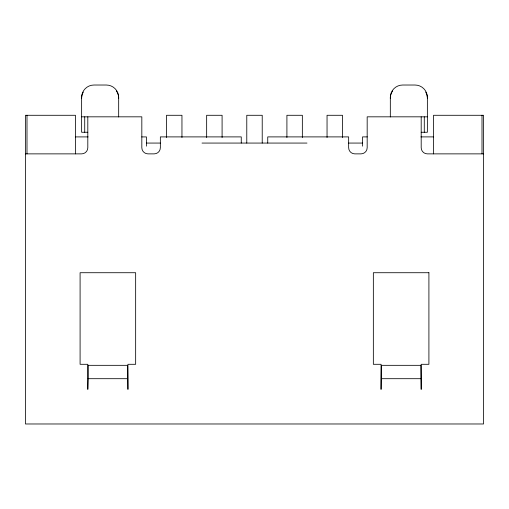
<?xml version="1.0" encoding="UTF-8"?>
<svg xmlns="http://www.w3.org/2000/svg" width="509" height="509" viewBox="0 0 509 509"><rect width="100%" height="100%" fill="white"/><g stroke="black" fill="none" stroke-linecap="round" stroke-linejoin="round"><path stroke-width="0.76" d="M88.114 378.696L87.809 389.391L87.809 364.298L80.091 364.298L80.091 272.722L135.655 272.722L135.655 364.298L127.937 364.298L127.937 389.391L127.625 365.328L88.114 365.328L88.114 378.696L127.625 378.696M81.631 116.828L141.826 116.828L141.826 147.699A6.172 6.172 0 0 0 147.998 153.871L154.176 153.871A6.172 6.172 0 0 0 160.348 147.699L160.348 136.896L241.26 136.896L241.26 143.067M427.369 116.828L367.174 116.828L367.174 147.699A6.172 6.172 0 0 1 361.002 153.871L354.824 153.871A6.172 6.172 0 0 1 348.652 147.699L348.652 136.896L267.74 136.896L267.74 143.067M87.809 132.264L81.631 132.264L81.631 97.346A12.35 12.324 0 0 1 93.98 85.022L106.33 85.022A12.35 12.324 0 0 1 118.673 97.346L118.673 116.975M421.191 132.264L427.369 132.264L427.369 97.346A12.35 12.324 0 0 0 415.02 85.022L402.67 85.022A12.35 12.324 0 0 0 390.327 97.346L390.327 116.975M367.275 136.896L362.542 136.896L362.542 146.159M420.918 136.896L433.541 136.896M75.459 136.908L88.082 136.908M141.725 136.921L146.458 136.927L146.458 146.159M146.458 143.067L160.348 143.067M202.022 143.067L306.978 143.067M348.652 143.067L362.542 143.067M25.45 153.871L81.631 153.871A6.172 6.172 0 0 0 87.809 147.699L87.809 116.828M483.55 153.871L427.369 153.871A6.172 6.172 0 0 1 421.191 147.699L421.191 116.828M381.375 378.696L420.886 378.696M482.004 115.288L482.004 153.871M433.541 153.871L433.541 115.288L483.55 115.288L483.55 423.978L25.45 423.978L25.45 115.288L75.459 115.288L75.459 153.871M424.283 116.828L424.283 132.264M342.474 137.513L342.474 115.288L327.045 115.288L327.045 137.513M302.346 137.513L302.346 115.288L286.911 115.288L286.911 137.513M262.218 143.067L262.218 115.288L246.782 115.288L246.782 143.067M222.089 137.513L222.089 115.288L206.654 115.288L206.654 137.513M181.955 137.513L181.955 115.288L166.526 115.288L166.526 137.513M84.717 116.828L84.717 132.264M26.996 115.288L26.996 153.871M390.327 98.288A12.35 12.324 0.1 0 1 390.594 95.717M390.747 95.094A12.35 12.324 0.1 0 1 391.669 92.689M391.981 92.123A12.35 12.324 0.1 0 1 392.681 91.041M425.715 92.123A12.35 12.324 0 0 1 427.369 98.288M81.631 98.288A12.35 12.324 0.1 0 1 83.285 92.123M116.319 91.041A12.35 12.324 0 0 1 117.019 92.123M117.331 92.689A12.35 12.324 0 0 1 118.253 95.094M118.406 95.717A12.35 12.324 0 0 1 118.673 98.288M428.909 272.722L373.345 272.722L373.345 364.298L381.063 364.298L381.063 389.391L381.375 365.328L420.886 365.328L421.191 389.391L421.191 364.298L428.909 364.298L428.909 272.722"/></g></svg>
